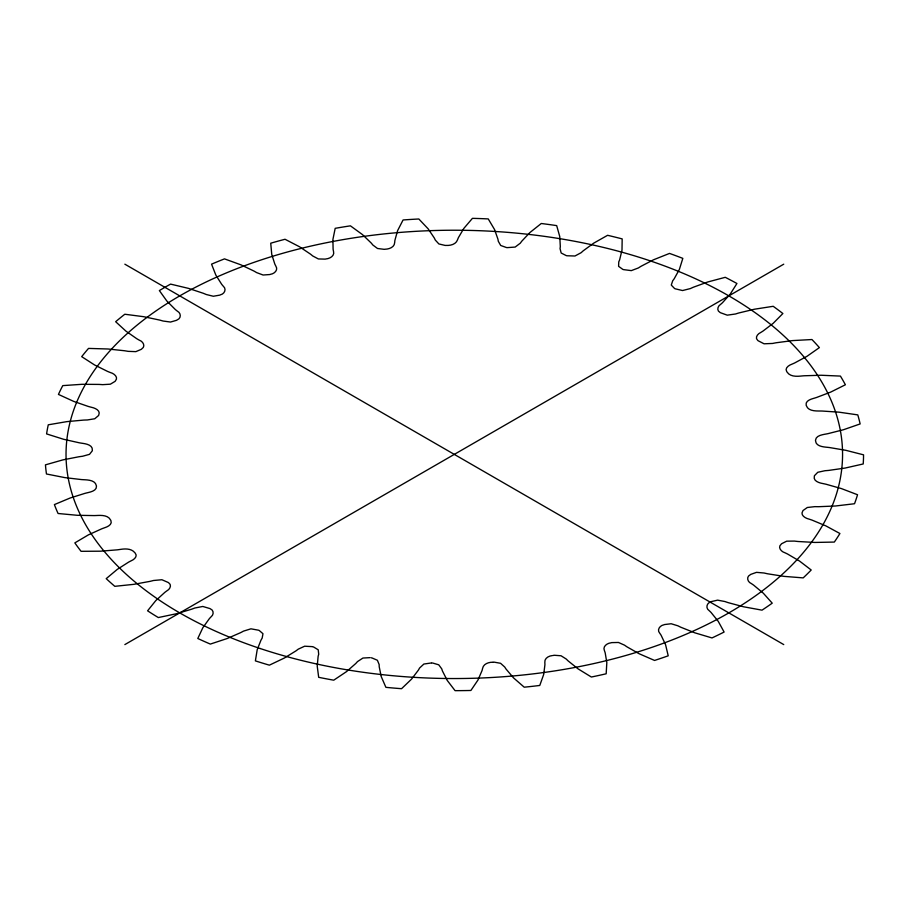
<?xml version="1.0" encoding="UTF-8"?>
<svg xmlns="http://www.w3.org/2000/svg" width="909" height="909" viewBox="0 0 909 909"><rect width="100%" height="100%" fill="white"/><g stroke="black" fill="none" stroke-linecap="round" stroke-linejoin="round"><path stroke-width="1.36" d="M124.851 644.595L783.751 264.178M552.933 655.491L553.501 655.4A26.531 15.317 0 0 1 554.331 655.264L561.058 655.775L566.273 659.059A85.946 49.62 0 0 0 568.159 660.934L578.056 668.854L591.361 677.023A409.255 236.283 0 0 0 606.178 673.785L606.826 662.581L605.189 652.867A85.946 49.62 0 0 0 604.462 650.742C602.383 646.481 607.144 643.208 610.916 642.833A26.531 15.317 0 0 1 611.7 642.618L618.472 642.47L624.574 645.185A85.946 49.62 0 0 0 626.983 646.856L639.05 653.696L654.56 660.445A409.255 236.283 0 0 0 668.217 655.809L665.57 644.708L661.127 635.289A85.946 49.62 0 0 0 659.775 633.266C656.582 629.892 659.957 625.449 663.82 624.835A26.531 15.317 0 0 1 664.536 624.551L671.172 623.744L677.978 625.835A85.946 49.62 0 0 0 680.841 627.244L694.737 632.8L711.997 637.936A409.255 236.283 0 0 0 724.109 632.039L718.246 621.358L711.099 612.507A85.946 49.62 0 0 0 709.179 610.643C705.452 608.303 706.577 603.042 710.702 601.94A26.531 15.317 0 0 1 711.327 601.588L717.621 600.145L724.95 601.542A85.946 49.62 0 0 0 728.177 602.644L743.505 606.769L762.015 610.155A409.255 236.283 0 0 0 772.23 603.167L763.321 593.202L753.697 585.18A85.946 49.62 0 0 0 751.254 583.521C747.516 582.055 745.971 576.76 750.209 574.806A26.531 15.317 0 0 1 750.72 574.397L756.504 572.352L764.128 573.011A85.946 49.62 0 0 0 767.639 573.795L783.956 576.363L803.192 577.885A409.255 236.283 0 0 0 811.203 570L799.511 561.046L787.671 554.081A85.946 49.62 0 0 0 784.785 552.695C781.263 551.729 777.343 547.252 781.206 544.196A26.531 15.317 0 0 1 781.581 543.752L786.683 541.173L794.398 541.082A85.946 49.62 0 0 0 798.091 541.503L814.918 542.446L834.326 542.071A409.255 236.283 0 0 0 839.916 533.515L825.77 525.834L812.067 520.118A85.946 49.62 0 0 0 808.817 519.039C805.374 518.278 799.931 515.096 802.795 511.006A26.531 15.317 0 0 1 803.033 510.528L807.306 507.495L814.884 506.643A85.946 49.62 0 0 0 818.645 506.699L835.507 505.995L854.528 503.734A409.255 236.283 0 0 0 857.539 494.746L841.348 488.565L826.167 484.27A85.946 49.62 0 0 0 822.634 483.508C819.043 482.895 812.941 480.975 814.35 476.191A26.531 15.317 0 0 1 814.453 475.691L817.782 472.282L824.997 470.714A85.946 49.62 0 0 0 828.724 470.407L845.131 468.055L863.209 463.965A409.255 236.283 0 0 0 863.55 454.83L845.779 450.307L829.565 447.558A85.946 49.62 0 0 0 825.861 447.16C821.929 446.751 815.714 445.774 815.555 440.751A26.531 15.317 0 0 1 815.509 440.251C815.805 436.013 821.054 434.979 824.44 434.309A85.946 49.62 0 0 0 828.019 433.638L843.507 429.718L860.141 423.935A409.255 236.283 0 0 0 857.789 414.89L838.962 412.163L822.168 411.038A85.946 49.62 0 0 0 818.407 411.004C814.078 410.97 807.976 410.561 806.374 405.698A26.531 15.317 0 0 1 806.181 405.209C805.135 401.176 810.214 399.335 813.248 398.483A85.946 49.62 0 0 0 816.577 397.472L830.69 392.097L845.381 384.768A409.255 236.283 0 0 0 840.427 376.087L821.066 375.247L804.181 375.769A85.946 49.62 0 0 0 800.465 376.099C795.829 376.553 789.841 376.474 787.058 372.042A26.531 15.317 0 0 1 786.717 371.576C784.467 368.134 788.887 365.248 791.716 364.259A85.946 49.62 0 0 0 794.705 362.941L807.044 356.271L819.384 347.613A409.255 236.283 0 0 0 811.953 339.534L792.625 340.591L776.138 342.761A85.946 49.62 0 0 0 772.57 343.454L764.06 343.795L758.163 340.761A26.531 15.317 0 0 1 757.697 340.341C754.606 337.75 757.674 333.842 760.481 332.637A85.946 49.62 0 0 0 763.037 331.046L773.252 323.263L782.876 313.525A409.255 236.283 0 0 0 773.195 306.299L754.447 309.219L738.835 312.969A85.946 49.62 0 0 0 735.529 313.991L727.234 315.162L720.53 312.741A26.531 15.317 0 0 1 719.951 312.378C716.519 310.673 717.599 306.185 720.439 304.515A85.946 49.62 0 0 0 722.496 302.697L730.279 294.027L736.926 283.494A409.255 236.283 0 0 0 725.257 277.313L707.634 282.017L693.34 287.233A85.946 49.62 0 0 0 690.385 288.573L682.557 290.539L675.239 288.812A26.531 15.317 0 0 1 674.558 288.494L671.274 285.074L672.74 280.699A85.946 49.62 0 0 0 674.239 278.711L679.375 269.405L682.829 258.372A409.255 236.283 0 0 0 669.524 253.418L653.537 259.781L640.981 266.314A85.946 49.62 0 0 0 638.448 267.928L631.312 270.621L623.597 269.632A26.531 15.317 0 0 1 622.835 269.394L618.597 266.337L618.756 261.883A85.946 49.62 0 0 0 619.654 259.769L621.995 250.111L622.176 238.897A409.255 236.283 0 0 0 607.598 235.306L593.713 243.146L583.237 250.804A85.946 49.62 0 0 0 581.226 252.634L574.977 255.997L567.08 255.77A26.531 15.317 0 0 1 566.262 255.611L561.183 253.009L560.046 248.612A85.946 49.62 0 0 0 560.308 246.441L559.785 236.681L556.683 225.614A409.255 236.283 0 0 0 541.264 223.5L529.867 232.579L521.8 241.158A85.946 49.62 0 0 0 520.334 243.157L515.164 247.066L507.324 247.623A26.531 15.317 0 0 1 506.461 247.543L500.7 245.475L498.291 241.249A85.946 49.62 0 0 0 497.905 239.09L494.541 229.523L488.247 218.921A409.255 236.283 0 0 0 472.43 218.342L463.851 228.398L458.409 237.635A85.946 49.62 0 0 0 457.557 239.749C455.977 244.419 450.421 245.691 446.035 245.419A26.531 15.317 0 0 1 445.16 245.43L438.888 243.953L435.263 240.021A85.946 49.62 0 0 0 434.263 237.931L428.139 228.829L418.833 218.989A409.255 236.283 0 0 0 403.073 219.967L397.563 230.716L394.904 240.351A85.946 49.62 0 0 0 394.688 242.521C394.529 247.339 389.052 249.157 384.984 249.236A26.531 15.317 0 0 1 384.132 249.327L377.508 248.487L372.792 244.964A85.946 49.62 0 0 0 371.19 242.998L362.498 234.624L350.431 225.841A409.255 236.283 0 0 0 335.194 228.329L332.91 239.465L333.103 249.225A85.946 49.62 0 0 0 333.523 251.384C334.887 255.94 329.74 258.656 325.933 258.951A26.531 15.317 0 0 1 325.115 259.122L318.343 258.94L312.662 255.929A85.946 49.62 0 0 0 310.503 254.145L299.481 246.748L285.028 239.26A409.255 236.283 0 0 0 270.734 243.203L271.746 254.406L274.791 264.008A85.946 49.62 0 0 0 275.836 266.087C278.529 269.939 274.348 273.814 270.575 274.291A26.531 15.317 0 0 1 269.814 274.541L263.087 275.018L256.611 272.598A85.946 49.62 0 0 0 253.963 271.064L240.93 264.837L224.5 258.872A409.255 236.283 0 0 0 211.558 264.155L215.831 275.086L221.648 284.256A85.946 49.62 0 0 0 223.284 286.21C226.83 289.062 224.489 293.993 220.489 294.8A26.531 15.317 0 0 1 219.819 295.118L213.331 296.254L206.241 294.505A85.946 49.62 0 0 0 203.184 293.243L188.515 288.38L170.574 284.108A409.255 236.283 0 0 0 159.37 290.573L166.779 300.936L175.187 309.401A85.946 49.62 0 0 0 177.38 311.173C181.164 313.037 181.38 318.423 177.141 319.911A26.531 15.317 0 0 1 176.573 320.298L170.517 322.047L163.006 321.013A85.946 49.62 0 0 0 159.62 320.059L143.747 316.707L124.806 314.241A409.255 236.283 0 0 0 115.659 321.706L125.999 331.194L136.77 338.716A85.946 49.62 0 0 0 139.441 340.25C143.077 341.42 145.894 346.397 141.77 348.886A26.531 15.317 0 0 1 141.327 349.317L135.861 351.635L128.158 351.351A85.946 49.62 0 0 0 124.544 350.749L107.921 348.988L88.525 348.408A409.255 236.283 0 0 0 81.696 356.658L94.661 365.009L107.478 371.372A85.946 49.62 0 0 0 110.557 372.61C114.011 373.451 118.806 377.303 115.386 380.905A26.531 15.317 0 0 1 115.068 381.371L110.364 384.189L102.683 384.655A85.946 49.62 0 0 0 98.956 384.416L82.049 384.302L62.766 385.621A409.255 236.283 0 0 0 58.449 394.415L73.663 401.38L88.162 406.403A85.946 49.62 0 0 0 91.57 407.323C95.047 408.016 100.922 410.538 98.751 415.027A26.531 15.317 0 0 1 98.57 415.515L94.763 418.754L87.332 419.969A85.946 49.62 0 0 0 83.583 420.094L66.88 421.628L48.268 424.81A409.255 236.283 0 0 0 46.586 433.911L63.63 439.286L79.39 442.819A85.946 49.62 0 0 0 83.014 443.399C86.753 443.922 92.968 445.33 92.343 450.285A26.531 15.317 0 0 1 92.309 450.784L89.502 454.341L82.537 456.261A85.946 49.62 0 0 0 78.878 456.761L62.869 459.897L45.45 464.851A409.255 236.283 0 0 0 46.461 473.987L64.823 477.611L81.39 479.566A85.946 49.62 0 0 0 85.139 479.782C89.264 480.02 95.434 480.679 96.343 485.656A26.531 15.317 0 0 1 96.468 486.156C96.831 490.337 91.639 491.735 88.434 492.508A85.946 49.62 0 0 0 84.969 493.348L70.118 498.018L54.392 504.597A409.255 236.283 0 0 0 58.062 513.494L77.231 515.289L94.127 515.585A85.946 49.62 0 0 0 97.877 515.437C102.376 515.244 108.421 515.46 110.648 520.13A26.531 15.317 0 0 1 110.909 520.618C112.591 524.391 107.762 526.743 104.865 527.663A85.946 49.62 0 0 0 101.683 528.833L88.412 534.867L74.845 542.889A409.255 236.283 0 0 0 81.06 551.308L100.479 551.195L117.227 549.843A85.946 49.62 0 0 0 120.874 549.331C125.635 548.604 131.578 548.57 134.839 552.717A26.531 15.317 0 0 1 135.236 553.161C137.975 556.206 134.134 559.626 131.339 560.705A85.946 49.62 0 0 0 128.555 562.16L117.238 569.409L106.217 578.647A409.255 236.283 0 0 0 114.807 586.328L133.907 584.328L150.019 581.362A85.946 49.62 0 0 0 153.462 580.499L161.893 579.737L168.222 582.476A26.531 15.317 0 0 1 168.744 582.874C172.074 584.998 169.938 589.282 167.108 590.691A85.946 49.62 0 0 0 164.79 592.395L155.757 600.644L147.588 610.814A409.255 236.283 0 0 0 158.314 617.552L176.551 613.723L191.56 609.223A85.946 49.62 0 0 0 194.708 608.041L202.798 606.462L209.831 608.541A26.531 15.317 0 0 1 210.468 608.894C213.91 610.212 213.922 614.734 211.138 616.745A85.946 49.62 0 0 0 209.354 618.654L202.866 627.676L197.798 638.493A409.255 236.283 0 0 0 210.331 644.083L227.193 638.527L240.669 632.63A85.946 49.62 0 0 0 243.419 631.153L250.929 628.823L258.474 630.187A26.531 15.317 0 0 1 259.201 630.46L262.974 633.709L262.156 638.141A85.946 49.62 0 0 0 260.963 640.197L257.202 649.719L255.384 660.877A409.255 236.283 0 0 0 269.371 665.161L284.358 658.036L295.914 650.912A85.946 49.62 0 0 0 298.197 649.185L304.64 646.208L312.219 646.629M552.377 655.582C548.741 655.844 544.23 658.343 544.821 662.57A85.946 49.62 0 0 1 544.923 664.74L543.684 674.467L539.776 685.454A409.255 236.283 0 0 1 524.22 687.193L513.494 677.841L506.063 669.081A85.946 49.62 0 0 1 504.756 667.047L500.575 663.297L494.098 662.138A26.531 15.317 0 0 0 493.223 662.184M492.655 662.229C488.576 662.172 483.418 663.865 482.577 668.41A85.946 49.62 0 0 1 482.043 670.558L477.975 680.023L470.907 690.465A409.255 236.283 0 0 1 455.068 690.658L447.228 680.409L442.467 671.035A85.946 49.62 0 0 1 441.774 668.91L438.752 664.809L432.707 663.036A26.531 15.317 0 0 0 431.843 663.002M431.264 662.979L423.878 664.036L419.526 668.081A85.946 49.62 0 0 1 418.367 670.149L411.584 679.091L401.562 688.692A409.255 236.283 0 0 1 385.893 687.34L381.178 676.466L379.223 666.774A85.946 49.62 0 0 1 379.167 664.593L377.383 660.264L371.94 657.923A26.531 15.317 0 0 0 371.099 657.809M369.963 657.65L362.941 658.048L357.464 661.616A85.946 49.62 0 0 1 355.726 663.547L346.42 671.694L333.728 680.182A409.255 236.283 0 0 1 318.684 677.319L317.218 666.138L318.127 656.389A85.946 49.62 0 0 1 318.707 654.241L318.218 649.799L313.548 646.958A26.531 15.317 0 0 0 312.753 646.765M124.851 264.178L783.751 644.595M260.167 648.515A388.268 224.159 0 0 0 842.563 454.386A388.268 224.159 0 0 0 260.167 260.258A388.268 224.159 0 0 0 260.167 648.515"/></g></svg>
